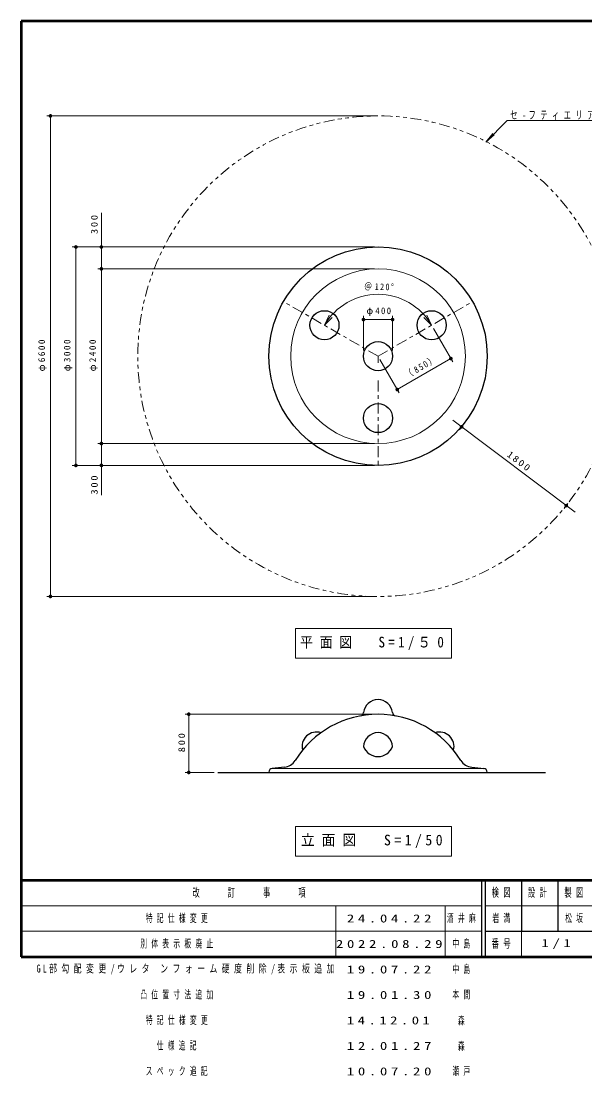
# Model space of a CAD drawing. Units: millimetres on the paper, scale 1:50. Extents: x -365 to 0, y -33 to 257.
# Drawn here: x -365 to -210.1, y -32.7 to 257 of the extents above; entities that cross this region are included whole.
import ezdxf
from ezdxf.enums import TextEntityAlignment as Align

# ---------------------------------------------------------------- set-up
doc = ezdxf.new("R2010")
doc.units = ezdxf.units.MM
doc.linetypes.add('USER2', pattern=[6, 3, -1, 1, -1])
doc.linetypes.add('USER3', pattern=[8, 3, -1, 1, -1, 1, -1])
doc.layers.add('LY_1', color=7, linetype='Continuous', lineweight=13)
doc.styles.add('ＭＳ ゴシック', font='')
doc.styles.get('ＭＳ ゴシック').set_extended_font_data('MS Gothic')

# ---------------------------------------------------------------- blocks, each defined once
blk = doc.blocks.new('open_arrow')
at = {"color": 0, "linetype": 'Continuous', "lineweight": -2}
blk.add_lwpolyline([(7.5, 1.25), (0, 0), (7.5, -1.25)], dxfattribs=at)
blk = doc.blocks.new('filled_dot')
at = {"color": 0, "linetype": 'Continuous', "lineweight": -2, "const_width": 1.25}
blk.add_lwpolyline([(-0.625, 0, 1), (0.625, 0, 1)], format="xyb", close=True, dxfattribs=at)

msp = doc.modelspace()

# ---------------------------------------------------------------- linework, layer by layer
at = {"layer": 'LY_1', "lineweight": 50}
for p, q in [((0, 257), (-365, 257)), ((-365, 257), (-365, 0)), ((-365, 21), (0, 21)), ((-365, 0), (0, 0))]:
    msp.add_line(p, q, dxfattribs=at)
at = {"layer": 'LY_1'}
for p, q in [((-267.944, 230.957), (-357.944, 230.957)), ((-356.944, 98.957), (-356.944, 230.957)), ((-231.428, 229.717), (-237.358, 223.787)), ((-231.428, 229.717), (-197.619, 229.717)), ((-237.358, 223.787), (-235.429, 226.086)), ((-237.358, 223.787), (-235.059, 225.716)), ((-342.944, 188.954), (-342.944, 204.363)), ((-267.944, 194.957), (-350.944, 194.957)), ((-349.944, 134.957), (-349.944, 194.957)), ((-267.944, 194.957), (-343.944, 194.957)), ((-267.944, 188.954), (-343.944, 188.954)), ((-342.944, 140.96), (-342.944, 188.954)), ((-270.944, 166.541), (-270.944, 176.019)), ((-270.944, 175.019), (-262.944, 175.019)), ((-262.944, 166.541), (-262.944, 176.019)), ((-251.722, 172.591), (-246.429, 163.424)), ((-266.444, 164.091), (-261.151, 154.924)), ((-246.929, 164.29), (-261.651, 155.79)), ((-212.825, 122.118), (-246.402, 147.349)), ((-243.561, 146.136), (-244.604, 144.748)), ((-267.944, 140.96), (-343.944, 140.96)), ((-342.944, 126.816), (-342.944, 140.96)), ((-267.944, 134.957), (-350.944, 134.957)), ((-267.944, 134.957), (-343.944, 134.957)), ((-214.781, 124.509), (-215.824, 123.121)), ((-267.944, 98.957), (-357.944, 98.957)), ((-289.587, 90.136), (-289.587, 82.002)), ((-246.787, 90.136), (-289.587, 90.136)), ((-246.787, 82.002), (-246.787, 90.136)), ((-289.587, 82.002), (-246.787, 82.002)), ((-267.944, 66.619), (-319.944, 66.619)), ((-318.944, 50.619), (-318.944, 66.619)), ((-311.944, 50.619), (-319.944, 50.619)), ((-295.994, 51.719), (-237.894, 51.719)), ((-289.587, 35.771), (-289.587, 27.638)), ((-246.787, 35.771), (-289.587, 35.771)), ((-246.787, 27.638), (-246.787, 35.771)), ((-289.587, 27.638), (-246.787, 27.638)), ((-365, 14), (-238.5, 14)), ((-278.5, 14), (-278.5, 0)), ((-248.5, 14), (-248.5, 0)), ((-237.5, 14), (-182.5, 14)), ((-365, 7), (-238.5, 7)), ((-227.5, 7), (-227.5, 0))]:
    msp.add_line(p, q, dxfattribs=at)
at = {"layer": 'LY_1', "linetype": 'USER2'}
for p, q in [((-266.944, 164.957), (-292.925, 179.957)), ((-266.944, 164.957), (-240.963, 179.957)), ((-266.944, 164.957), (-266.944, 163.165)), ((-266.944, 158.237), (-266.944, 134.957))]:
    msp.add_line(p, q, dxfattribs=at)
at = {"layer": 'LY_1', "lineweight": 25}
for p, q in [((-310.944, 50.619), (-220.955, 50.619)), ((-296.944, 50.719), (-296.944, 50.619)), ((-292.676, 52.051), (-296.043, 51.714)), ((-241.212, 52.051), (-237.844, 51.714)), ((-236.944, 50.719), (-236.944, 50.619)), ((-238.5, 21), (-238.5, 0)), ((-237.5, 21), (-237.5, 0)), ((-227.5, 21), (-227.5, 7)), ((-217.5, 21), (-217.5, 7)), ((-237.5, 7), (0, 7))]:
    msp.add_line(p, q, dxfattribs=at)
at = {"layer": 'LY_1', "linetype": 'USER3'}
msp.add_circle((-266.944, 164.957), 66, dxfattribs=at)
at = {"layer": 'LY_1', "lineweight": 25}
for centre, radius in [((-266.944, 164.957), 30), ((-281.666, 173.457), 4), ((-252.222, 173.457), 4), ((-266.944, 164.957), 4), ((-266.944, 147.957), 4)]:
    msp.add_circle(centre, radius, dxfattribs=at)
at = {"layer": 'LY_1'}
msp.add_circle((-266.944, 164.957), 23.997, dxfattribs=at)
msp.add_arc((-266.944, 164.957), 17, 30, 150, dxfattribs=at)
at = {"layer": 'LY_1', "lineweight": 25}
for centre, radius, start, end in [((-266.944, 66.619), 4, 6.32085, 173.67915), ((-271.914, 67.17), 1, 280.33712, 353.67915), ((-261.974, 67.17), 1, 186.32085, 259.66288), ((-266.944, 39.924), 26.695, 31.65017, 148.34983), ((-283.827, 57.736), 4, 72.17172, 194.76195), ((-266.944, 57.552), 4, 2.6382, 177.3618), ((-250.06, 57.736), 4, 345.23793, 107.82815), ((-266.944, 59.274), 4.281, 201.03997, 338.96003), ((-293.074, 56.031), 4, 275.71059, 328.34983), ((-240.814, 56.031), 4, 211.65017, 264.28941), ((-295.944, 50.719), 1, 95.71059, 180), ((-237.944, 50.719), 1, 0, 84.28941)]:
    msp.add_arc(centre, radius, start, end, dxfattribs=at)

# ---------------------------------------------------------------- block references
at = {"layer": 'LY_1', "xscale": 0.4, "yscale": 0.4}
for name, p, rotation in [('filled_dot', (-356.944, 230.957), 270), ('filled_dot', (-349.944, 194.957), 270), ('filled_dot', (-342.944, 194.957), 270), ('filled_dot', (-342.944, 188.954), 90), ('filled_dot', (-342.944, 188.954), 270), ('open_arrow', (-281.666, 173.457), 54.9), ('filled_dot', (-262.944, 175.019), 180), ('open_arrow', (-252.222, 173.457), 125.1), ('filled_dot', (-246.929, 164.29), 210), ('filled_dot', (-261.651, 155.79), 30), ('filled_dot', (-244.004, 145.547), 143.1), ('filled_dot', (-342.944, 140.96), 270), ('filled_dot', (-342.944, 140.96), 90), ('filled_dot', (-349.944, 134.957), 90), ('filled_dot', (-342.944, 134.957), 90), ('filled_dot', (-215.224, 123.92), 323.1), ('filled_dot', (-356.944, 98.957), 90), ('filled_dot', (-318.944, 66.619), 270), ('filled_dot', (-318.944, 50.619), 90)]:
    msp.add_blockref(name, p, dxfattribs=dict(at, rotation=rotation))
msp.add_blockref('filled_dot', (-270.944, 175.019), dxfattribs=at)

# ---------------------------------------------------------------- texts
at = {"layer": 'LY_1', "style": 'ＭＳ ゴシック', "width": 0.6}
for p in [(-245, -17.5), (-245, -24.5)]:
    msp.add_text('森', height=2.199, dxfattribs=at).set_placement(p, align=Align.MIDDLE_LEFT)
at = {"layer": 'LY_1', "style": 'ＭＳ ゴシック'}
for s, insert, char_height, attachment_point in [('\\T1.61;\\W0.65;セ-フティエリアを示す', (-230.619, 229.867), 2.199, 7), ('\\T1.33;\\W0.95;φ400', (-266.532, 176.019), 1.833, 8), ('\\T1.5;\\W0.9;平面図\u3000S=1/５0', (-268.187, 86.069), 2.933, 5), ('\\T1.5;\\W0.95;立面図\u3000S=1/50', (-268.187, 31.705), 2.933, 5), ('\\T1.64;\\W0.6;改\u3000\u3000訂\u3000\u3000事\u3000\u3000項', (-301.75, 17.5), 2.346, 5), ('\\T1.64;\\W0.6;検図', (-232.5, 17.5), 2.346, 5), ('\\T1.64;\\W0.6;設計', (-222.5, 17.5), 2.346, 5), ('\\T1.64;\\W0.6;製図', (-212.5, 17.5), 2.346, 5), ('\\T1.64;\\W0.6;特記仕様変更', (-330.75, 10.5), 2.199, 4), ('\\T1.5;\\W1.35;24.04.22', (-275.5, 10.5), 2.199, 4), ('\\T1.64;\\W0.6;酒井麻', (-248, 10.5), 2.199, 4), ('\\T1.64;\\W0.6;岩満', (-232.5, 10.5), 2.199, 5), ('\\T1.64;\\W0.6;松坂', (-212.5, 10.5), 2.199, 5), ('\\T1.64;\\W0.6;別体表示板廃止', (-332.25, 3.5), 2.199, 4), ('\\T1.5;\\W1.35;2022.08.29', (-278.5, 3.5), 2.199, 4), ('\\T1.64;\\W0.6;中島', (-246.5, 3.5), 2.199, 4), ('\\T1.64;\\W0.6;番号', (-232.5, 3.5), 2.346, 5), ('\\T1.5;\\W1.35;1/1', (-217.5, 3.5), 2.199, 5), ('\\T1.57;\\W0.7;GL部勾配変更/ウレタ\\~ンフォーム硬度削除/表示板追加', (-360.75, -3.5), 2.199, 4), ('\\T1.5;\\W1.35;19.07.22', (-275.5, -3.5), 2.199, 4), ('\\T1.64;\\W0.6;中島', (-246.5, -3.5), 2.199, 4), ('\\T1.64;\\W0.6;凸位置寸法追加', (-332.25, -10.5), 2.199, 4), ('\\T1.5;\\W1.35;19.01.30', (-275.5, -10.5), 2.199, 4), ('\\T1.64;\\W0.6;本間', (-246.5, -10.5), 2.199, 4), ('\\T1.64;\\W0.6;特記仕様変更', (-330.75, -17.5), 2.199, 4), ('\\T1.47;\\W1.35;14.12.01', (-275.5, -17.5), 2.199, 4), ('\\T1.64;\\W0.6;仕様追記', (-327.75, -24.5), 2.199, 4), ('\\T1.5;\\W1.35;12.01.27', (-275.5, -24.5), 2.199, 4), ('\\T1.64;\\W0.6;スペック追記', (-330.75, -31.5), 2.199, 4), ('\\T1.5;\\W1.35;10.07.20', (-275.5, -31.5), 2.199, 4), ('\\T1.64;\\W0.6;瀬戸', (-246.5, -31.5), 2.199, 4)]:
    msp.add_mtext(s, dxfattribs=dict(at, insert=insert, char_height=char_height, attachment_point=attachment_point))
at = {"layer": 'LY_1', "char_height": 1.833, "attachment_point": 8, "style": 'ＭＳ ゴシック'}
for s, insert, rotation in [('\\T1.33;\\W1.15;300', (-343.944, 201.363), 90), ('\\T1.33;\\W0.85;＠120°', (-266.562, 182.953), 358.785), ('\\T1.33;φ6600', (-357.944, 165.365), 90), ('\\T1.33;φ3000', (-350.944, 165.38), 90), ('\\T1.33;φ2400', (-343.944, 165.365), 90), ('\\T1.33;\\W0.85;（850）', (-254.422, 161.118), 30), ('\\T1.33;\\W1.15;1800', (-228.676, 135.28), 323.077), ('\\T1.33;\\W1.15;300', (-343.944, 129.816), 90), ('\\T1.33;\\W1.15;800', (-319.944, 59.036), 90)]:
    msp.add_mtext(s, dxfattribs=dict(at, insert=insert, rotation=rotation))

doc.saveas('drawing.dxf')
